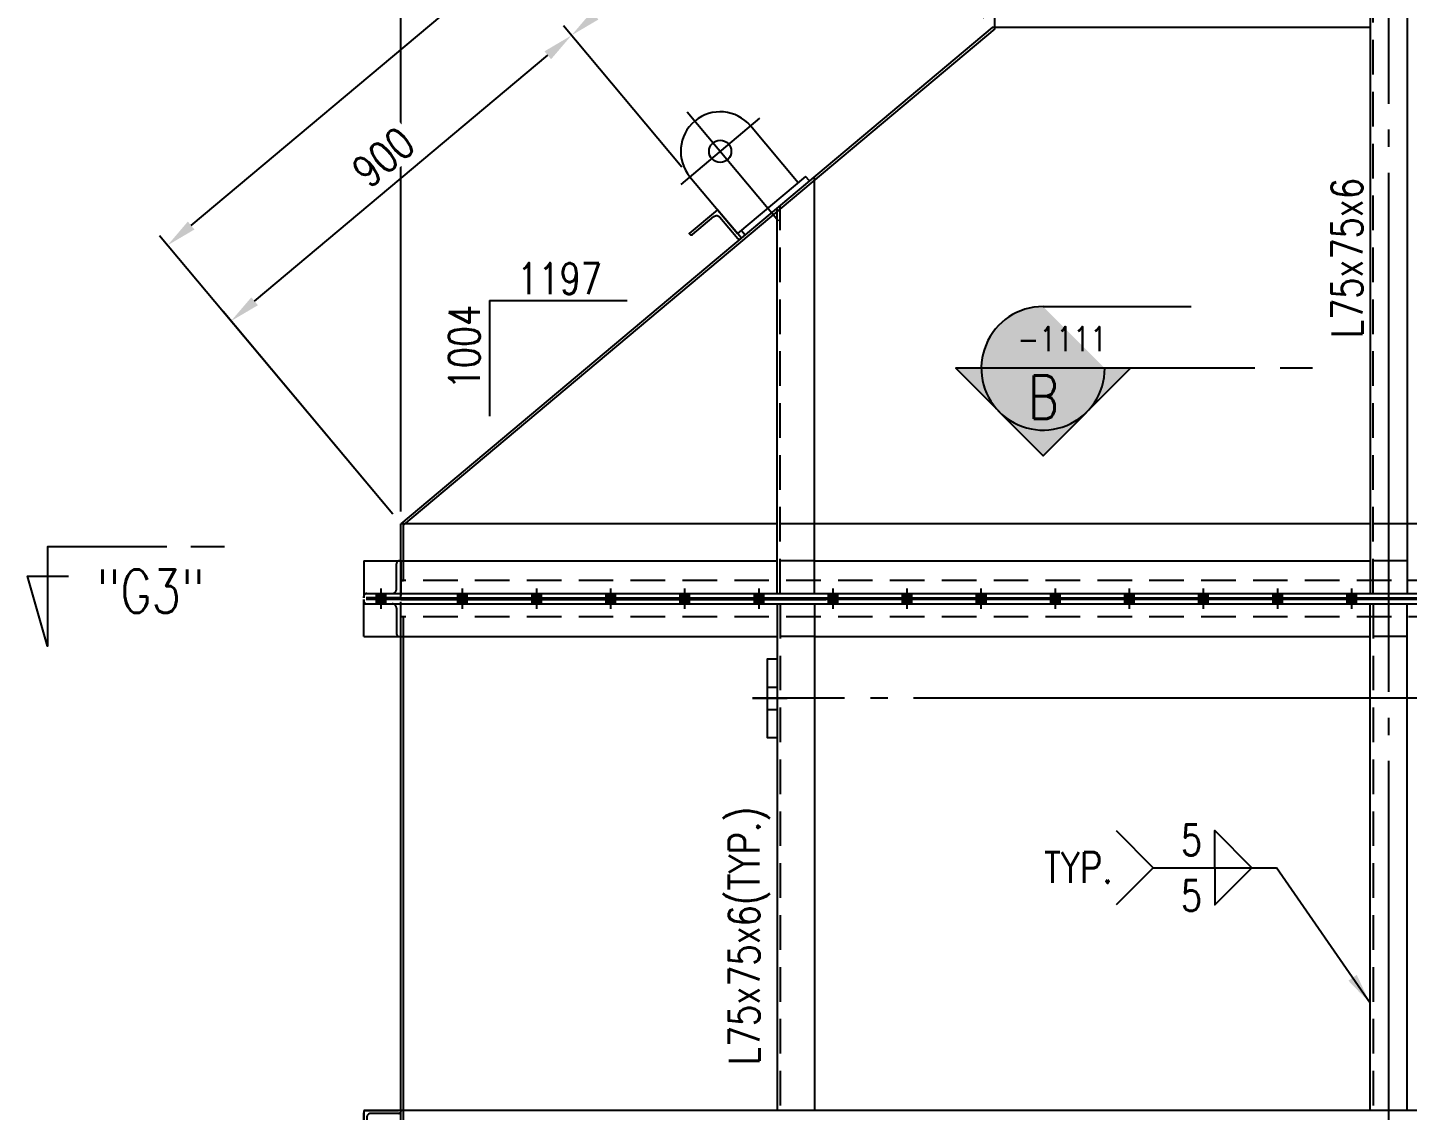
# Model space of a CAD drawing. Header units: millimetres. Extents: x 0 to 134087, y -49114 to 20834.
# Drawn here: x 10307 to 13100, y -40027 to -37836 of the extents above; entities that cross this region are included whole.
import ezdxf
from ezdxf.enums import TextEntityAlignment as Align

# ---------------------------------------------------------------- set-up
doc = ezdxf.new("R2010")
doc.units = ezdxf.units.MM
doc.header["$LTSCALE"] = 35
doc.linetypes.add('JNK-CENTER', pattern=[34, 30, -1.5, 1, -1.5])
doc.linetypes.add('JNK-HIDDEN', pattern=[3, 2, -1])
for name, color, linetype in [('CEN-R', 1, 'JNK-CENTER'), ('CON-C', 4, 'Continuous'), ('CON-G', 3, 'Continuous'), ('CON-W', 7, 'Continuous'), ('CON-Y', 2, 'Continuous'), ('Dim-W', 7, 'Continuous'), ('HID-Y', 2, 'JNK-HIDDEN'), ('STL-OBJT', 7, 'Continuous'), ('TXT-Y', 2, 'Continuous'), ('TXTT-C', 4, 'Continuous')]:
    doc.layers.add(name, color=color, linetype=linetype)
doc.styles.add('SIMPLEX', font='simplex.shx', dxfattribs={"width": 0.8})
doc.dimstyles.new('DIM25', dxfattribs={"dimscale": 25, "dimtxt": 2.5, "dimasz": 2.5, "dimexe": 1, "dimexo": 1, "dimgap": 1, "dimtad": 1, "dimdec": 1, "dimdsep": 46, "dimtxsty": 'SIMPLEX', "dimcen": 0, "dimclrt": 2, "dimazin": 2, "dimtfac": 1, "dimtdec": 1, "dimtix": 1, "dimtmove": 2, "dimatfit": 0, "dimfxl": 0.18, "dimtolj": 1, "dimtzin": 0, "dimarcsym": 0})

# ---------------------------------------------------------------- blocks, each defined once
blk = doc.blocks.new('A$C4895520B')
at = {"layer": 'CEN-R'}
for p, q in [((1.040007040220358e-10, 253.9999999999873), (-1.455191522836685e-11, -33.38654278102149)), ((104.0000000000873, 149.9999999998972), (-103.9999999999127, 150.0000000000191))]:
    blk.add_line(p, q, dxfattribs=at)
at = {"layer": 'CON-G'}
for p, q in [((-79.99999999997635, 150.0000000000236), (-79.99999999998909, 0)), ((79.99999999997817, -1.2732925824821e-11), (79.99999999999818, 149.9999999999145)), ((99.88067313513602, 0), (-80, 0)), ((99.88067313511056, -11.99999999998363), (99.88067313513602, 0)), ((-69.9999999999909, -9.094947017729282e-12), (-70, -12.00000000000182)), ((99.88067313513602, -11.99999999999818), (-69.99999999999818, -12))]:
    blk.add_line(p, q, dxfattribs=at)
blk.add_circle((8.731149137020111e-11, 149.9999999999873), 22.5, dxfattribs=at)
blk.add_arc((8.731149137020111e-11, 149.9999999999873), 80, 9.379837422197688e-10, 180.000000000938, dxfattribs=at)
blk = doc.blocks.new('*D2017')
at = {"layer": 'DEFPOINTS', "color": 0, "transparency": 16777216}
for p in [(11915.8841918514, -37425.55047417636), (12259.84978992714, -37835.63694917371), (11647.96305747029, -38137.42426177159)]:
    blk.add_point(p, dxfattribs=at)
at = {"layer": 'Dim-W', "color": 0, "lineweight": -2, "transparency": 16777216}
for p, q in [((12243.78387732708, -37816.48266891244), (11899.81827925133, -37406.3961939151)), ((11455.99027369607, -37811.29274136701), (11867.99849119824, -37465.71525567652)), ((11631.89714487023, -38118.26998151033), (11392.03866044284, -37832.30324260591))]:
    blk.add_line(p, q, dxfattribs=at)
at = {"layer": 'Dim-W', "color": 0, "transparency": 16777216}
for points in [[(11861.30436094821, -37457.73430556767), (11874.69262144826, -37473.69620578538), (11915.8841918514, -37425.55047417636)], [(11449.29614344604, -37803.31179125815), (11462.68440394609, -37819.27369147587), (11408.10457304291, -37851.45752286717)]]:
    blk.add_solid(points, dxfattribs=at)
at = {"layer": 'Dim-W', "color": 2, "transparency": 16777216, "insert": (11625.84607909701, -37595.40686793393), "char_height": 62.5, "attachment_point": 5, "rotation": 39.988699086971366, "style": 'SIMPLEX', "bg_fill": 3, "box_fill_scale": 1.1, "bg_fill_color": 256, "bg_fill_true_color": 13158600, "bg_fill_transparency": 0}
blk.add_mtext('\\A1;663', dxfattribs=at)
blk = doc.blocks.new('*D2018')
at = {"layer": 'DEFPOINTS', "color": 0, "transparency": 16777216}
for p in [(11787.35689105084, -37272.3162320862), (12259.84978992714, -37835.63694917371), (11062.8497899272, -38839.63694917204)]:
    blk.add_point(p, dxfattribs=at)
at = {"layer": 'Dim-W', "color": 0, "lineweight": -2, "transparency": 16777216}
for p, q in [((12243.78387732708, -37816.48266891244), (11771.29097845077, -37253.16195182494)), ((10638.24259170406, -38236.15145058437), (11739.47119039768, -37312.48101358637)), ((11046.78387732714, -38820.48266891077), (10574.29097845083, -38257.16195182327))]:
    blk.add_line(p, q, dxfattribs=at)
at = {"layer": 'Dim-W', "color": 0, "transparency": 16777216}
for points in [[(11732.77706014765, -37304.50006347751), (11746.1653206477, -37320.46196369523), (11787.35689105084, -37272.3162320862)], [(10631.54846145403, -38228.17050047551), (10644.93672195409, -38244.13240069323), (10590.3568910509, -38276.31623208454)]]:
    blk.add_solid(points, dxfattribs=at)
at = {"layer": 'Dim-W', "color": 2, "transparency": 16777216, "insert": (11152.70858770058, -37731.21910149764), "char_height": 62.5, "attachment_point": 5, "rotation": 39.988699086971366, "style": 'SIMPLEX', "bg_fill": 3, "box_fill_scale": 1.1, "bg_fill_color": 256, "bg_fill_true_color": 13158600, "bg_fill_transparency": 0}
blk.add_mtext('\\A1;1562', dxfattribs=at)
blk = doc.blocks.new('*D2024')
at = {"layer": 'DEFPOINTS', "color": 0, "transparency": 16777216}
for p in [(11062.8497899272, -35071.05831435393), (12259.84978992715, -35659.63694916938), (11062.8497899272, -38839.63694917203)]:
    blk.add_point(p, dxfattribs=at)
at = {"layer": 'Dim-W', "color": 0, "lineweight": -2, "transparency": 16777216}
for p, q in [((11062.8497899272, -38814.63694917203), (11062.8497899272, -35046.05831435393)), ((12259.84978992715, -35634.63694916938), (12259.84978992715, -35046.05831435393)), ((12197.34978992715, -35071.05831435393), (11125.3497899272, -35071.05831435393))]:
    blk.add_line(p, q, dxfattribs=at)
at = {"layer": 'Dim-W', "color": 0, "transparency": 16777216}
for points in [[(11125.3497899272, -35060.64164768726), (11125.3497899272, -35081.47498102059), (11062.8497899272, -35071.05831435393)], [(12197.34978992715, -35060.64164768726), (12197.34978992715, -35081.47498102059), (12259.84978992715, -35071.05831435393)]]:
    blk.add_solid(points, dxfattribs=at)
at = {"layer": 'Dim-W', "color": 2, "transparency": 16777216, "insert": (11661.34978992718, -35014.80831435393), "char_height": 62.5, "attachment_point": 5, "style": 'SIMPLEX', "bg_fill": 3, "box_fill_scale": 1.1, "bg_fill_color": 256, "bg_fill_true_color": 13158600, "bg_fill_transparency": 0}
blk.add_mtext('\\A1;1197', dxfattribs=at)
blk = doc.blocks.new('*D2025')
at = {"layer": 'DEFPOINTS', "color": 0, "transparency": 16777216}
for p in [(11408.10457304295, -37851.45752286716), (11647.96305747035, -38137.4242617716), (11062.84978992723, -38839.63694917204)]:
    blk.add_point(p, dxfattribs=at)
at = {"layer": 'Dim-W', "color": 0, "lineweight": -2, "transparency": 16777216}
for p, q in [((11631.89714487028, -38118.26998151034), (11392.03866044288, -37832.30324260589)), ((10766.76989250465, -38389.38569267453), (11360.21887238979, -37891.62230436732)), ((11046.78387732717, -38820.48266891077), (10702.81827925142, -38410.39619391342))]:
    blk.add_line(p, q, dxfattribs=at)
at = {"layer": 'Dim-W', "color": 0, "transparency": 16777216}
for points in [[(11353.52474213976, -37883.64135425846), (11366.91300263981, -37899.60325447618), (11408.10457304295, -37851.45752286716)], [(10760.07576225462, -38381.40474256567), (10773.46402275467, -38397.36664278339), (10718.88419185148, -38429.55047417469)]]:
    blk.add_solid(points, dxfattribs=at)
at = {"layer": 'Dim-W', "color": 2, "transparency": 16777216, "insert": (11027.34607909707, -38097.40686793308), "char_height": 62.5, "attachment_point": 5, "rotation": 39.988699086971366, "style": 'SIMPLEX', "bg_fill": 3, "box_fill_scale": 1.1, "bg_fill_color": 256, "bg_fill_true_color": 13158600, "bg_fill_transparency": 0}
blk.add_mtext('\\A1;900', dxfattribs=at)
blk = doc.blocks.new('SECMARK1')
at = {"layer": 'CON-Y'}
h = blk.add_hatch(color=256, dxfattribs=at)
edge = h.paths.add_edge_path()
edge.add_line((21.82666666666668, 7.071067811865485), (18.29113276073393, 3.535533905932776))
edge.add_arc((21.82666666666668, 4.707345624410664e-14), 5.000000000000002, 44.99999999999977, 135.0000000000001, ccw=False)
edge.add_line((25.36220057259943, 3.535533905932773), (21.82666666666668, 7.071067811865485))
h = blk.add_hatch(color=256, dxfattribs=at)
edge = h.paths.add_edge_path()
edge.add_line((14.75559885480128, 4.707345624410664e-14), (16.82666666666668, 1.689559442740931e-14))
edge.add_arc((21.82666666666668, 4.618527782440651e-14), 5, 135.0000000000001, 180.0000000000003, ccw=False)
edge.add_line((18.29113276073393, 3.535533905932776), (14.75559885480128, 4.707345624410664e-14))
edge = h.paths.add_edge_path()
edge.add_arc((21.82666666666668, 4.736951571734001e-14), 5, 270, 540.0000000000005)
h = blk.add_hatch(color=256, dxfattribs=at)
edge = h.paths.add_edge_path()
edge.add_line((26.82666666666668, 4.332076805060308e-14), (28.89773447853207, 4.736951571734001e-14))
edge.add_line((28.89773447853207, 4.736951571734001e-14), (25.36220057259943, 3.535533905932773))
edge.add_arc((21.82666666666668, 4.951594689828198e-14), 5, -1.1368683772161603e-13, 44.999999999999716, ccw=False)
at = {"layer": 'CON-C'}
blk.add_line((0, 0), (2.633333333333307, 0), dxfattribs=at)
blk.add_lwpolyline([(4.666666666666639, 0), (28.89773447853207, 4.736951571734001e-14), (21.82666666666668, 7.071067811865485), (14.75559885480128, 4.736951571734001e-14)], dxfattribs=at)
at = {"layer": 'CON-Y'}
blk.add_line((21.82666666666668, -4.999999999999953), (9.823333333333341, -4.999999999999953), dxfattribs=at)
blk.add_arc((21.82666666666668, 4.736951571734001e-14), 5, 270, 180.0000000000004, dxfattribs=at)
at = {"layer": 'CON-C', "style": 'SIMPLEX', "width": 0.8}
blk.add_attdef('TAG', text='', height=3.5, dxfattribs=at).set_placement((21.80333333333334, 0.5800000000000568), align=Align.CENTER)
at = {"layer": 'CON-Y', "style": 'SIMPLEX', "width": 0.8}
blk.add_attdef('H0000-0000', text='', height=2, dxfattribs=at).set_placement((24.66333333333334, -3.379999999999943), align=Align.RIGHT)
blk = doc.blocks.new('SECMARK2')
at = {"layer": 'TXTT-C'}
blk.add_line((0, 0), (-2.71666666666666, 0), dxfattribs=at)
blk.add_lwpolyline([(-4.666666666666639, 0), (-14.31666666666667, 0), (-14.31666666666667, 8.049999999999974), (-15.93333333333333, 2.383333333333345), (-12.6333333333333, 2.383333333333345)], dxfattribs=at)
at = {"layer": 'TXTT-C', "style": 'SIMPLEX', "width": 1.17}
blk.add_attdef('TAG', text='', height=3.5, dxfattribs=at).set_placement((-7.819999999999993, 1.360000000000057), align=Align.CENTER)

msp = doc.modelspace()

# ---------------------------------------------------------------- hatches: boundary and pattern name
at = {"layer": 'CON-W'}
h = msp.add_hatch(color=256, dxfattribs=at)
h.paths.add_polyline_path([(11032.34978992697, -38980.63694917249), (11013.34978992703, -38980.63694917249), (11013.34978992703, -38989.63694917249), (11032.34978992703, -38989.63694917249)])
h.paths.add_polyline_path([(11032.34978992697, -38992.63694917249), (11013.34978992703, -38992.63694917249), (11013.34978992697, -39001.63694917249), (11032.34978992697, -39001.63694917249)])
h = msp.add_hatch(color=256, dxfattribs=at)
h.paths.add_polyline_path([(11197.34978992688, -38980.63694917249), (11178.34978992694, -38980.63694917249), (11178.34978992694, -38989.63694917249), (11197.34978992694, -38989.63694917249)])
h.paths.add_polyline_path([(11197.34978992688, -38992.63694917249), (11178.34978992694, -38992.63694917249), (11178.34978992688, -39001.63694917249), (11197.34978992688, -39001.63694917249)])
h = msp.add_hatch(color=256, dxfattribs=at)
h.paths.add_polyline_path([(11347.34978992688, -38980.63694917249), (11328.34978992694, -38980.63694917249), (11328.34978992694, -38989.63694917249), (11347.34978992694, -38989.63694917249)])
h.paths.add_polyline_path([(11347.34978992688, -38992.63694917249), (11328.34978992694, -38992.63694917249), (11328.34978992688, -39001.63694917249), (11347.34978992688, -39001.63694917249)])
h = msp.add_hatch(color=256, dxfattribs=at)
h.paths.add_polyline_path([(11497.34978992688, -38980.63694917249), (11478.34978992694, -38980.63694917249), (11478.34978992694, -38989.63694917249), (11497.34978992694, -38989.63694917249)])
h.paths.add_polyline_path([(11497.34978992688, -38992.63694917249), (11478.34978992694, -38992.63694917249), (11478.34978992688, -39001.63694917249), (11497.34978992688, -39001.63694917249)])
h = msp.add_hatch(color=256, dxfattribs=at)
h.paths.add_polyline_path([(11647.34978992688, -38980.63694917249), (11628.34978992694, -38980.63694917249), (11628.34978992694, -38989.63694917249), (11647.34978992694, -38989.63694917249)])
h.paths.add_polyline_path([(11647.34978992688, -38992.63694917249), (11628.34978992694, -38992.63694917249), (11628.34978992688, -39001.63694917249), (11647.34978992688, -39001.63694917249)])
h = msp.add_hatch(color=256, dxfattribs=at)
h.paths.add_polyline_path([(11797.34978992688, -38980.63694917249), (11778.34978992694, -38980.63694917249), (11778.34978992694, -38989.63694917249), (11797.34978992694, -38989.63694917249)])
h.paths.add_polyline_path([(11797.34978992688, -38992.63694917249), (11778.34978992694, -38992.63694917249), (11778.34978992688, -39001.63694917249), (11797.34978992688, -39001.63694917249)])
h = msp.add_hatch(color=256, dxfattribs=at)
h.paths.add_polyline_path([(11947.34978992688, -38980.63694917249), (11928.34978992694, -38980.63694917249), (11928.34978992694, -38989.63694917249), (11947.34978992694, -38989.63694917249)])
h.paths.add_polyline_path([(11947.34978992688, -38992.63694917249), (11928.34978992694, -38992.63694917249), (11928.34978992688, -39001.63694917249), (11947.34978992688, -39001.63694917249)])
h = msp.add_hatch(color=256, dxfattribs=at)
h.paths.add_polyline_path([(12097.34978992688, -38980.63694917249), (12078.34978992694, -38980.63694917249), (12078.34978992694, -38989.63694917249), (12097.34978992694, -38989.63694917249)])
h.paths.add_polyline_path([(12097.34978992688, -38992.63694917249), (12078.34978992694, -38992.63694917249), (12078.34978992688, -39001.63694917249), (12097.34978992688, -39001.63694917249)])
h = msp.add_hatch(color=256, dxfattribs=at)
h.paths.add_polyline_path([(12247.34978992688, -38980.63694917249), (12228.34978992694, -38980.63694917249), (12228.34978992694, -38989.63694917249), (12247.34978992694, -38989.63694917249)])
h.paths.add_polyline_path([(12247.34978992688, -38992.63694917249), (12228.34978992694, -38992.63694917249), (12228.34978992688, -39001.63694917249), (12247.34978992688, -39001.63694917249)])
h = msp.add_hatch(color=256, dxfattribs=at)
h.paths.add_polyline_path([(12397.34978992688, -38980.63694917249), (12378.34978992694, -38980.63694917249), (12378.34978992694, -38989.63694917249), (12397.34978992694, -38989.63694917249)])
h.paths.add_polyline_path([(12397.34978992688, -38992.63694917249), (12378.34978992694, -38992.63694917249), (12378.34978992688, -39001.63694917249), (12397.34978992688, -39001.63694917249)])
h = msp.add_hatch(color=256, dxfattribs=at)
h.paths.add_polyline_path([(12547.34978992688, -38980.63694917249), (12528.34978992694, -38980.63694917249), (12528.34978992694, -38989.63694917249), (12547.34978992694, -38989.63694917249)])
h.paths.add_polyline_path([(12547.34978992688, -38992.63694917249), (12528.34978992694, -38992.63694917249), (12528.34978992688, -39001.63694917249), (12547.34978992688, -39001.63694917249)])
h = msp.add_hatch(color=256, dxfattribs=at)
h.paths.add_polyline_path([(12697.34978992688, -38980.63694917249), (12678.34978992694, -38980.63694917249), (12678.34978992694, -38989.63694917249), (12697.34978992694, -38989.63694917249)])
h.paths.add_polyline_path([(12697.34978992688, -38992.63694917249), (12678.34978992694, -38992.63694917249), (12678.34978992688, -39001.63694917249), (12697.34978992688, -39001.63694917249)])
h = msp.add_hatch(color=256, dxfattribs=at)
h.paths.add_polyline_path([(12847.34978992688, -38980.63694917249), (12828.34978992694, -38980.63694917249), (12828.34978992694, -38989.63694917249), (12847.34978992694, -38989.63694917249)])
h.paths.add_polyline_path([(12847.34978992688, -38992.63694917249), (12828.34978992694, -38992.63694917249), (12828.34978992688, -39001.63694917249), (12847.34978992688, -39001.63694917249)])
h = msp.add_hatch(color=256, dxfattribs=at)
h.paths.add_polyline_path([(12997.34978992688, -38980.63694917249), (12978.34978992694, -38980.63694917249), (12978.34978992694, -38989.63694917249), (12997.34978992694, -38989.63694917249)])
h.paths.add_polyline_path([(12997.34978992688, -38992.63694917249), (12978.34978992694, -38992.63694917249), (12978.34978992688, -39001.63694917249), (12997.34978992688, -39001.63694917249)])

# ---------------------------------------------------------------- linework, layer by layer
for points in [[(12710.6604902603, -39535.57155547748), (12710.6604902603, -39460.57155547748), (12785.6604902603, -39535.57155547748)], [(12710.6604902603, -39535.57155547748), (12710.6604902603, -39610.57155547748), (12785.6604902603, -39535.57155547748)]]:
    msp.add_lwpolyline(points)
at = {"layer": 'CEN-R'}
for p, q in [((13062.84978992715, -41559.63694917204), (13062.84978992715, -35484.63694916954)), ((11022.84978992709, -39011.63694917249), (11022.84978992703, -38970.63694917249)), ((11187.849789927, -39011.63694917249), (11187.84978992694, -38970.63694917249)), ((11337.849789927, -39011.63694917249), (11337.84978992694, -38970.63694917249)), ((11487.849789927, -39011.63694917249), (11487.84978992694, -38970.63694917249)), ((11637.849789927, -39011.63694917249), (11637.84978992694, -38970.63694917249)), ((11787.849789927, -39011.63694917249), (11787.84978992694, -38970.63694917249)), ((11937.849789927, -39011.63694917249), (11937.84978992694, -38970.63694917249)), ((12087.849789927, -39011.63694917249), (12087.84978992694, -38970.63694917249)), ((12237.849789927, -39011.63694917249), (12237.84978992694, -38970.63694917249)), ((12387.849789927, -39011.63694917249), (12387.84978992694, -38970.63694917249)), ((12537.849789927, -39011.63694917249), (12537.84978992694, -38970.63694917249)), ((12687.849789927, -39011.63694917249), (12687.84978992694, -38970.63694917249)), ((12837.849789927, -39011.63694917249), (12837.84978992694, -38970.63694917249)), ((12987.849789927, -39011.63694917249), (12987.84978992694, -38970.63694917249)), ((11774.84978992715, -39192.63694917325), (11844.84978992715, -39192.63694917325)), ((14340.8497899275, -39192.63694917325), (11774.84978992715, -39192.63694917325))]:
    msp.add_line(p, q, dxfattribs=at)
at = {"layer": 'CON-G'}
for p, q in [((13024.84978992706, -37644.63694917363), (13024.84978992703, -38980.63694917219)), ((13099.84978992712, -37644.63694917363), (13099.84978992709, -38980.63694917219)), ((12264.84978992715, -37837.96908780749), (12264.84978992715, -37710.63694917368)), ((12259.84978992715, -37835.6369491737), (11062.8497899272, -38839.63694917203)), ((12264.84978992715, -37837.96908780749), (11067.8497899272, -38841.96908780582)), ((13024.84978992706, -37835.63694917369), (12259.84978992715, -37835.6369491737)), ((11899.84978992715, -38980.63694917248), (11899.84978992715, -38137.59183639126)), ((11824.84978992715, -38980.63694917248), (11824.84978992715, -38200.49910456158)), ((11062.8497899272, -38989.63694917249), (11062.8497899272, -38839.63694917203)), ((11824.84978992715, -38839.63694917203), (11062.8497899272, -38839.63694917203)), ((11067.8497899272, -38914.63694917249), (11067.8497899272, -38841.96908780582)), ((13024.84978992703, -38839.63694917203), (11899.84978992715, -38839.63694917203)), ((13471.78767475288, -38839.63694917203), (13099.84978992709, -38839.63694917203)), ((10987.8497899272, -38914.63694917249), (11824.84978992715, -38914.6369491725)), ((10987.84978992776, -38914.63694917249), (10987.84978992767, -38989.63694917249)), ((11899.84978992715, -38914.6369491725), (13024.84978992703, -38914.63694917249)), ((11062.8497899272, -38954.63694917249), (11067.8497899272, -38954.63694917249)), ((10987.8497899272, -38980.63694917249), (14637.84978992744, -38980.63694917249)), ((11062.8497899272, -38980.63694917249), (15062.84978992744, -38980.63694917189)), ((11062.8497899272, -38989.63694917249), (15062.84978992744, -38989.63694917187)), ((10987.84978992776, -39067.63694917249), (10987.84978992767, -38992.63694917249)), ((10987.8497899272, -39001.63694917249), (14637.84978992744, -39001.63694917249)), ((15062.84978992744, -38992.63694917251), (11062.8497899272, -38992.63694917251)), ((14956.83083323321, -38992.63694917251), (11062.8497899272, -38992.63694917251)), ((11062.8497899272, -38992.63694917249), (11922.8497899272, -38992.63694917306)), ((11062.8497899272, -39001.63694917249), (15062.84978992744, -39001.63694917311)), ((11824.84978992715, -39001.6369491725), (11824.84978992714, -40026.63694917289)), ((11899.84978992715, -39001.6369491725), (11899.84978992715, -40026.63694917288)), ((13024.84978992703, -40026.63694917288), (13024.84978992703, -39001.63694917279)), ((13099.84978992709, -40026.63694917288), (13099.84978992709, -39001.63694917279)), ((11062.84978992715, -40986.63694917203), (11062.8497899272, -39027.63694917249)), ((10987.8497899272, -39067.63694917249), (11824.84978992715, -39067.63694917249)), ((11067.84978992715, -40986.63694917203), (11067.84978992726, -39067.63694917249)), ((11899.84978992715, -39067.63694917249), (13024.84978992703, -39067.63694917249)), ((15137.84978992712, -40026.63694917288), (10987.84978992718, -40026.63694917289)), ((10987.84978992718, -40026.6369491729), (10987.84978992718, -40101.6369491729))]:
    msp.add_line(p, q, dxfattribs=at)
msp.add_lwpolyline([(11703.8724333186, -38204.08115708087), (11646.40959253484, -38252.27889488108), (11647.69486554283, -38253.81123730198, 0.4142135623730951), (11653.33009640065, -38254.30537612776), (11696.61876979108, -38217.9964136516, -0.4142135623730949), (11708.59363536393, -38219.0464586564), (11744.9025978401, -38262.33513204685, 0.4142135623730951), (11750.5378286979, -38262.82927087264), (11752.07017111884, -38261.54399786464)], format="xyb", close=True, dxfattribs=at)
msp.add_lwpolyline([(11824.84978992715, -39112.63694917325), (11824.84978992715, -39272.63694917325), (11804.84978992715, -39272.63694917325), (11804.84978992715, -39112.63694917325)], close=True, dxfattribs=at)
at = {"layer": 'CON-W'}
msp.add_line((12585.6604902603, -39535.57155547748), (12835.6604902603, -39535.57155547748), dxfattribs=at)
msp.add_lwpolyline([(12510.6604902603, -39460.57155547748), (12585.6604902603, -39535.57155547748), (12510.6604902603, -39610.57155547748)], dxfattribs=at)
at = {"layer": 'HID-Y'}
for p, q in [((13030.84978992709, -38980.63694917219), (13030.84978992712, -37644.63694917363)), ((11830.8497899272, -38980.63694917248), (11830.8497899272, -38195.46652310789)), ((11899.84978992715, -38839.63694917203), (11824.84978992715, -38839.63694917203)), ((13099.84978992709, -38839.63694917203), (13024.84978992703, -38839.63694917203)), ((11067.8497899272, -38954.63694917248), (11067.8497899272, -38914.63694917249)), ((11899.84978992715, -38914.6369491725), (11824.84978992715, -38914.6369491725)), ((13099.84978992709, -38914.63694917249), (13024.84978992703, -38914.63694917249)), ((15062.84978992744, -38954.63694917249), (11062.84978992715, -38954.63694917249)), ((11013.34978992703, -38989.63694917249), (11013.34978992703, -38980.63694917249)), ((11032.34978992703, -38989.63694917249), (11032.34978992703, -38980.63694917249)), ((11178.34978992694, -38989.63694917249), (11178.34978992694, -38980.63694917249)), ((11197.34978992694, -38989.63694917249), (11197.34978992694, -38980.63694917249)), ((11328.34978992694, -38989.63694917249), (11328.34978992694, -38980.63694917249)), ((11347.34978992694, -38989.63694917249), (11347.34978992694, -38980.63694917249)), ((11478.34978992694, -38989.63694917249), (11478.34978992694, -38980.63694917249)), ((11497.34978992694, -38989.63694917249), (11497.34978992694, -38980.63694917249)), ((11628.34978992694, -38989.63694917249), (11628.34978992694, -38980.63694917249)), ((11647.34978992694, -38989.63694917249), (11647.34978992694, -38980.63694917249)), ((11778.34978992694, -38989.63694917249), (11778.34978992694, -38980.63694917249)), ((11797.34978992694, -38989.63694917249), (11797.34978992694, -38980.63694917249)), ((11928.34978992694, -38989.63694917249), (11928.34978992694, -38980.63694917249)), ((11947.34978992694, -38989.63694917249), (11947.34978992694, -38980.63694917249)), ((12078.34978992694, -38989.63694917249), (12078.34978992694, -38980.63694917249)), ((12097.34978992694, -38989.63694917249), (12097.34978992694, -38980.63694917249)), ((12228.34978992694, -38989.63694917249), (12228.34978992694, -38980.63694917249)), ((12247.34978992694, -38989.63694917249), (12247.34978992694, -38980.63694917249)), ((12378.34978992694, -38989.63694917249), (12378.34978992694, -38980.63694917249)), ((12397.34978992694, -38989.63694917249), (12397.34978992694, -38980.63694917249)), ((12528.34978992694, -38989.63694917249), (12528.34978992694, -38980.63694917249)), ((12547.34978992694, -38989.63694917249), (12547.34978992694, -38980.63694917249)), ((12678.34978992694, -38989.63694917249), (12678.34978992694, -38980.63694917249)), ((12697.34978992694, -38989.63694917249), (12697.34978992694, -38980.63694917249)), ((12828.34978992694, -38989.63694917249), (12828.34978992694, -38980.63694917249)), ((12847.34978992694, -38989.63694917249), (12847.34978992694, -38980.63694917249)), ((12978.34978992694, -38989.63694917249), (12978.34978992694, -38980.63694917249)), ((12997.34978992694, -38989.63694917249), (12997.34978992694, -38980.63694917249)), ((11013.34978992709, -39001.63694917249), (11013.34978992709, -38992.63694917249)), ((11032.34978992709, -39001.63694917249), (11032.34978992709, -38992.63694917249)), ((11178.349789927, -39001.63694917249), (11178.349789927, -38992.63694917249)), ((11197.349789927, -39001.63694917249), (11197.349789927, -38992.63694917249)), ((11328.349789927, -39001.63694917249), (11328.349789927, -38992.63694917249)), ((11347.349789927, -39001.63694917249), (11347.349789927, -38992.63694917249)), ((11478.349789927, -39001.63694917249), (11478.349789927, -38992.63694917249)), ((11497.349789927, -39001.63694917249), (11497.349789927, -38992.63694917249)), ((11628.349789927, -39001.63694917249), (11628.349789927, -38992.63694917249)), ((11647.349789927, -39001.63694917249), (11647.349789927, -38992.63694917249)), ((11778.349789927, -39001.63694917249), (11778.349789927, -38992.63694917249)), ((11797.349789927, -39001.63694917249), (11797.349789927, -38992.63694917249)), ((11830.8497899272, -39001.6369491725), (11830.8497899272, -40026.63694917289)), ((11928.349789927, -39001.63694917249), (11928.349789927, -38992.63694917249)), ((11947.349789927, -39001.63694917249), (11947.349789927, -38992.63694917249)), ((12078.349789927, -39001.63694917249), (12078.349789927, -38992.63694917249)), ((12097.349789927, -39001.63694917249), (12097.349789927, -38992.63694917249)), ((12228.349789927, -39001.63694917249), (12228.349789927, -38992.63694917249)), ((12247.349789927, -39001.63694917249), (12247.349789927, -38992.63694917249)), ((12378.349789927, -39001.63694917249), (12378.349789927, -38992.63694917249)), ((12397.349789927, -39001.63694917249), (12397.349789927, -38992.63694917249)), ((12528.349789927, -39001.63694917249), (12528.349789927, -38992.63694917249)), ((12547.349789927, -39001.63694917249), (12547.349789927, -38992.63694917249)), ((12678.349789927, -39001.63694917249), (12678.349789927, -38992.63694917249)), ((12697.349789927, -39001.63694917249), (12697.349789927, -38992.63694917249)), ((12828.349789927, -39001.63694917249), (12828.349789927, -38992.63694917249)), ((12847.349789927, -39001.63694917249), (12847.349789927, -38992.63694917249)), ((12978.349789927, -39001.63694917249), (12978.349789927, -38992.63694917249)), ((12997.349789927, -39001.63694917249), (12997.349789927, -38992.63694917249)), ((13030.84978992709, -39001.63694917279), (13030.8497899271, -40026.63694917288)), ((15062.84978992744, -39027.63694917249), (11062.84978992715, -39027.63694917249)), ((11067.84978992726, -39067.63694917249), (11067.84978992726, -39027.63694917249)), ((11899.84978992715, -39067.63694917249), (11824.84978992715, -39067.63694917249)), ((13099.84978992709, -39067.63694917249), (13024.84978992703, -39067.63694917249)), ((11804.84978992715, -39170.13694917325), (11824.84978992715, -39170.13694917325)), ((11804.84978992715, -39215.13694917326), (11824.84978992715, -39215.13694917326)), ((11067.84978992724, -40101.63694917289), (11067.84978992724, -40026.63694917284))]:
    msp.add_line(p, q, dxfattribs=at)
for points in [[(11062.8497899272, -38989.63694917249), (10987.8497899272, -38989.63694917249), (10987.8497899272, -38986.63694917249, -0.4142135623730952), (10993.8497899272, -38980.63694917249), (11045.3497899272, -38980.63694917249, 0.4142135623730949), (11053.8497899272, -38972.13694917249), (11053.8497899272, -38920.63694917249, -0.4142135623730952), (11059.8497899272, -38914.63694917249), (11062.8497899272, -38914.63694917249)], [(11062.8497899272, -38992.63694917249), (10987.8497899272, -38992.63694917249), (10987.8497899272, -38995.63694917249, 0.4142135623730952), (10993.8497899272, -39001.63694917249), (11045.3497899272, -39001.63694917249, -0.4142135623730949), (11053.8497899272, -39010.13694917249), (11053.8497899272, -39061.63694917249, 0.4142135623730952), (11059.8497899272, -39067.63694917249), (11062.8497899272, -39067.63694917249)], [(10987.84978992718, -40026.6369491729), (11062.84978992718, -40026.6369491729), (11062.84978992718, -40028.6369491729, -0.4142135623730952), (11058.84978992718, -40032.6369491729), (11002.34978992718, -40032.6369491729, 0.4142135623730949), (10993.84978992718, -40041.1369491729), (10993.84978992718, -40097.6369491729, -0.4142135623730952), (10989.84978992718, -40101.6369491729), (10987.84978992718, -40101.6369491729)]]:
    msp.add_lwpolyline(points, format="xyb", close=True, dxfattribs=at)
at = {"layer": 'STL-OBJT'}
for q in [(11242.1727292881, -38622.04107876546), (11521.01979105595, -38388.1543201903)]:
    msp.add_line((11242.1727292881, -38388.1543201903), q, dxfattribs=at)

# ---------------------------------------------------------------- block references
at = {"rotation": 39.98869908699503}
msp.add_blockref('A$C4895520B', (11805.65222990674, -38200.93902301891), dxfattribs=at)
at = {"layer": 'CON-W'}
ref = msp.add_blockref('SECMARK2', (10705.52925554336, -38886.14562923984), dxfattribs=dict(at, xscale=-25, yscale=25, zscale=25, rotation=180))
ref.add_attrib('TAG', '"G3"', (10446.92760900372, -39019.8122959065), dxfattribs={"layer": 'CON-C', "height": 87.5, "style": 'SIMPLEX', "width": 0.8000000000000002})

# ---------------------------------------------------------------- texts
at = {"layer": 'CON-Y', "style": 'SIMPLEX', "width": 0.8}
for s, height, p in [('L75x75x6', 62.5, (13009.47977072616, -38463.56829648433)), ('1004', 62.49999999999998, (11222.44819583614, -38567.78804423746)), ('L75x75x6(TYP.)', 62.5, (11788.90437836401, -39935.05847082706))]:
    msp.add_text(s, height=height, rotation=90, dxfattribs=at).set_placement(p)
msp.add_text('1197', height=62.49999999999999, dxfattribs=at).set_placement((11298.43809422287, -38374.76387882275))
at = {"layer": 'TXT-Y', "style": 'SIMPLEX', "width": 0.8}
for p in [(12641.9104902603, -39510.57155547748), (12641.9104902603, -39623.07155547748)]:
    msp.add_text('5', height=62.5, dxfattribs=at).set_placement(p)
msp.add_text('TYP.', height=62.5, dxfattribs=at).set_placement((12364.70420795283, -39535.07155547748), align=Align.MIDDLE_LEFT)

# ---------------------------------------------------------------- leaders
at = {"layer": 'CON-W'}
msp.add_leader([(13024.8497899271, -39809.78766285379), (12835.6604902603, -39535.57155547748)], dimstyle='DIM25', override={"dimtix": 0}, dxfattribs=at)

# ---------------------------------------------------------------- next in the draw order: dimensions: what is measured, and where the dimension line sits
at = {"layer": 'Dim-W'}
dim = msp.add_linear_dim(base=(11915.8841918514, -37425.55047417636), p1=(11647.96305747029, -38137.4242617716), p2=(12259.84978992715, -37835.63694917371), angle=39.98869908701761, dimstyle='DIM25', override={"dimdec": 0, "dimtdec": 0, "dimtix": 0, "dimtfill": 1}, dxfattribs=at)
dim.commit()
dim.dimension.update_dxf_attribs({"geometry": '*D2017', "text_midpoint": (11625.84607909701, -37595.40686793393)})

# ---------------------------------------------------------------- next in the draw order: dimensions: what is measured, and where the dimension line sits
dim = msp.add_linear_dim(base=(11787.35689105084, -37272.3162320862), p1=(11062.8497899272, -38839.63694917204), p2=(12259.84978992715, -37835.63694917371), angle=39.98869908701761, dimstyle='DIM25', override={"dimdec": 0, "dimtdec": 0, "dimtix": 0, "dimtmove": 0, "dimtfill": 1}, dxfattribs=at)
dim.commit()
dim.dimension.update_dxf_attribs({"geometry": '*D2018', "text_midpoint": (11188.85689105072, -37774.31623208549), "dimtype": 160})

# ---------------------------------------------------------------- next in the draw order: dimensions: what is measured, and where the dimension line sits
dim = msp.add_linear_dim(base=(11062.8497899272, -35071.05831435393), p1=(12259.84978992715, -35659.63694916938), p2=(11062.8497899272, -38839.63694917203), angle=180, dimstyle='DIM25', override={"dimdec": 0, "dimtdec": 0, "dimtix": 0, "dimtfill": 1}, dxfattribs=at)
dim.commit()
dim.dimension.update_dxf_attribs({"geometry": '*D2024', "text_midpoint": (11661.34978992718, -35014.80831435393)})

# ---------------------------------------------------------------- next in the draw order: block references
at = {"layer": 'CON-W'}
ref = msp.add_blockref('SECMARK1', (12908.45344759962, -38525.07435972964), dxfattribs=dict(at, xscale=25, yscale=25, zscale=25, rotation=180))
ref.add_attrib('H0000-0000', '-1111', dxfattribs={"layer": 'CON-Y', "height": 50, "style": 'SIMPLEX', "width": 0.8}).set_placement((12492.43994492804, -38490.57435972964), align=Align.RIGHT)
ref.add_attrib('TAG', 'B', dxfattribs={"layer": 'CON-C', "height": 87.5, "style": 'SIMPLEX', "width": 0.8}).set_placement((12363.3701142663, -38627.07435972964), align=Align.CENTER)

# ---------------------------------------------------------------- next in the draw order: dimensions: what is measured, and where the dimension line sits
at = {"layer": 'Dim-W'}
dim = msp.add_linear_dim(base=(11408.10457304295, -37851.45752286716), p1=(11062.84978992723, -38839.63694917204), p2=(11647.96305747035, -38137.42426177161), angle=39.98869908701761, dimstyle='DIM25', override={"dimdec": 0, "dimtdec": 0, "dimtix": 0, "dimtfill": 1}, dxfattribs=at)
dim.commit()
dim.dimension.update_dxf_attribs({"geometry": '*D2025', "text_midpoint": (11027.34607909707, -38097.40686793308)})

doc.saveas('drawing.dxf')
